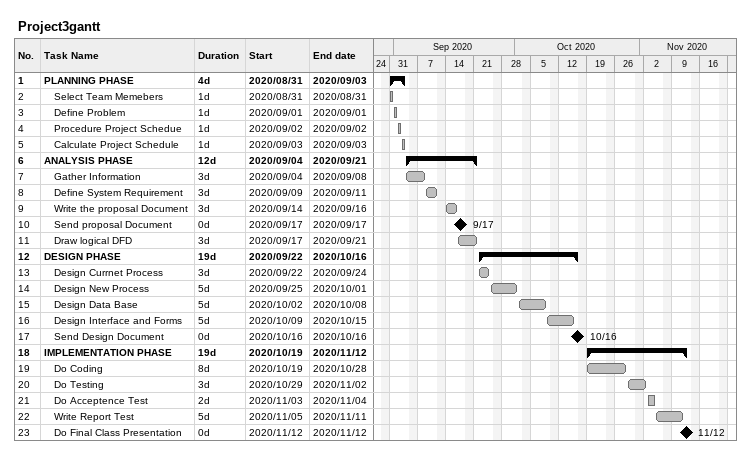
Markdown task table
Project3gantt

| ID | Level | Task | Duration | Start | Finish |
|---|---|---|---|---|---|
| 1 | 1 | **PLANNING PHASE** | 4d | 2020-08-31 | 2020-09-03 |
| 2 | 2 | Select Team Memebers | 1d | 2020-08-31 | 2020-08-31 |
| 3 | 2 | Define Problem | 1d | 2020-09-01 | 2020-09-01 |
| 4 | 2 | Procedure Project Schedue | 1d | 2020-09-02 | 2020-09-02 |
| 5 | 2 | Calculate Project Schedule | 1d | 2020-09-03 | 2020-09-03 |
| 6 | 1 | **ANALYSIS PHASE** | 12d | 2020-09-04 | 2020-09-21 |
| 7 | 2 | Gather Information | 3d | 2020-09-04 | 2020-09-08 |
| 8 | 2 | Define System Requirement | 3d | 2020-09-09 | 2020-09-11 |
| 9 | 2 | Write the proposal Document | 3d | 2020-09-14 | 2020-09-16 |
| 10 | 2 | Send proposal Document | 0d | 2020-09-17 | 2020-09-17 |
| 11 | 2 | Draw logical DFD | 3d | 2020-09-17 | 2020-09-21 |
| 12 | 1 | **DESIGN PHASE** | 19d | 2020-09-22 | 2020-10-16 |
| 13 | 2 | Design Currnet Process | 3d | 2020-09-22 | 2020-09-24 |
| 14 | 2 | Design New Process | 5d | 2020-09-25 | 2020-10-01 |
| 15 | 2 | Design Data Base | 5d | 2020-10-02 | 2020-10-08 |
| 16 | 2 | Design Interface and Forms | 5d | 2020-10-09 | 2020-10-15 |
| 17 | 2 | Send Design Document | 0d | 2020-10-16 | 2020-10-16 |
| 18 | 1 | **IMPLEMENTATION PHASE** | 19d | 2020-10-19 | 2020-11-12 |
| 19 | 2 | Do Coding | 8d | 2020-10-19 | 2020-10-28 |
| 20 | 2 | Do Testing | 3d | 2020-10-29 | 2020-11-02 |
| 21 | 2 | Do Acceptence Test | 2d | 2020-11-03 | 2020-11-04 |
| 22 | 2 | Write Report Test | 5d | 2020-11-05 | 2020-11-11 |
| 23 | 2 | Do Final Class Presentation | 0d | 2020-11-12 | 2020-11-12 |
